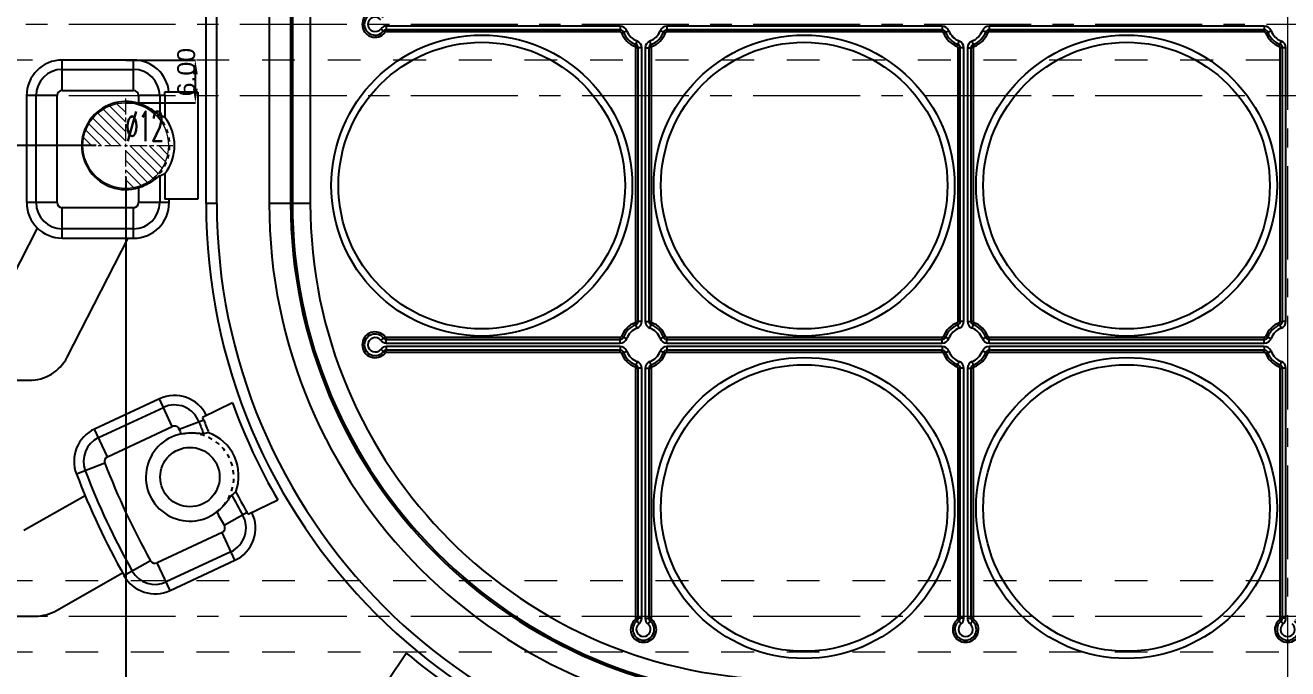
# Model space of a CAD drawing. Header units: millimetres. Extents: x 2704 to 3376, y 1494 to 1982.
# Drawn here: x 2796.6 to 2973.7, y 1663.3 to 1753.5 of the extents above; entities that cross this region are included whole.
import ezdxf
from ezdxf.enums import TextEntityAlignment as Align

# ---------------------------------------------------------------- set-up
doc = ezdxf.new("R2010")
doc.units = ezdxf.units.MM
doc.linetypes.add('CENTER', pattern=[0.6, 0.375, -0.075, 0.075, -0.075])
doc.linetypes.add('HIDDEN', pattern=[0.2, 0.1, -0.1])
for name, color, linetype, lineweight in [('center', 1, 'CENTER', 9), ('cool', 153, 'HIDDEN', 9), ('dim', 82, 'Continuous', 9), ('epin', 13, 'Continuous', 9)]:
    doc.layers.add(name, color=color, linetype=linetype, lineweight=lineweight)
doc.layers.add('DEFAULT_2', color=8, linetype='HIDDEN')
doc.styles.get("Standard").update_dxf_attribs({"font": 'arial.ttf'})
doc.styles.add('TXT05', font='txt.shx', dxfattribs={"width": 0.5, "bigfont": 'gbcbig.shx'})
doc.dimstyles.new('mold', dxfattribs={"dimtxt": 10, "dimasz": 5, "dimexe": 0, "dimexo": 0, "dimgap": 0, "dimtad": 1, "dimzin": 1, "dimdsep": 46, "dimtxsty": 'Standard', "dimcen": 0, "dimclrd": 4, "dimclre": 4, "dimclrt": 6, "dimazin": 0, "dimtfac": 1, "dimtofl": 0, "dimtmove": 0, "dimatfit": 3, "dimfxl": 0, "dimarcsym": 0})

# ---------------------------------------------------------------- blocks, each defined once
blk = doc.blocks.new('7')
at = {"layer": 'cool', "ltscale": 46}
for p, q in [((-1665.25, -2312.72), (-1303.91, -2312.72)), ((-1665.25, -2322.72), (-1303.91, -2322.72))]:
    blk.add_line(p, q, dxfattribs=at)
at = {"layer": 'cool', "color": 1, "linetype": 'CENTER', "ltscale": 40}
blk.add_line((-1679.58, -2317.72), (-1289.58, -2317.72), dxfattribs=at)
blk = doc.blocks.new('*D106')
at = {"color": 4, "lineweight": -2, "transparency": 16777216}
for p, q in [((2838.19, 1913.63), (2728.03, 1913.63)), ((2728.03, 1908.63), (2728.03, 1578.63)), ((2838.19, 1573.63), (2728.03, 1573.63))]:
    blk.add_line(p, q, dxfattribs=at)
at = {"color": 4, "transparency": 16777216}
for points in [[(2727.19, 1908.63), (2728.86, 1908.63), (2728.03, 1913.63)], [(2727.19, 1578.63), (2728.86, 1578.63), (2728.03, 1573.63)]]:
    blk.add_solid(points, dxfattribs=at)
at = {"layer": 'Defpoints', "color": 0, "transparency": 16777216}
for p in [(2838.19, 1913.63), (2728.03, 1573.63), (2838.19, 1573.63)]:
    blk.add_point(p, dxfattribs=at)
at = {"color": 6, "transparency": 16777216, "insert": (2722.92, 1780.02), "char_height": 10, "attachment_point": 5, "rotation": 90}
blk.add_mtext('340.00', dxfattribs=at)
blk = doc.blocks.new('*D70')
at = {"layer": 'Defpoints', "color": 0, "transparency": 16777216}
for p in [(2973.67, 1743.63), (3163.38, 1743.63), (3176.12, 1743.63)]:
    blk.add_point(p, dxfattribs=at)
at = {"layer": 'dim', "color": 4, "lineweight": -2, "transparency": 16777216}
blk.add_line((3163.38, 1743.63), (3191.68, 1743.63), dxfattribs=at)
at = {"layer": 'dim', "color": 6, "transparency": 16777216, "insert": (3183.9, 1746.7), "char_height": 6, "attachment_point": 5}
blk.add_mtext('0.00', dxfattribs=at)
blk = doc.blocks.new('*D108')
at = {"layer": 'Defpoints', "color": 0, "transparency": 16777216}
for p in [(2973.67, 1743.63), (3140.84, 1736.63), (3176.12, 1736.63)]:
    blk.add_point(p, dxfattribs=at)
at = {"layer": 'dim', "color": 4, "lineweight": -2, "transparency": 16777216}
blk.add_line((3140.84, 1736.63), (3191.63, 1736.63), dxfattribs=at)
at = {"layer": 'dim', "color": 6, "transparency": 16777216, "insert": (3183.88, 1739.7), "char_height": 6, "attachment_point": 5}
blk.add_mtext('7.00', dxfattribs=at)
blk = doc.blocks.new('*D113')
at = {"layer": 'Defpoints', "color": 0, "transparency": 16777216}
for p in [(2973.67, 1743.63), (3122.02, 1618.63), (3176.12, 1618.63)]:
    blk.add_point(p, dxfattribs=at)
at = {"layer": 'dim', "color": 4, "lineweight": -2, "transparency": 16777216}
blk.add_line((3122.02, 1618.63), (3200.44, 1618.63), dxfattribs=at)
at = {"layer": 'dim', "color": 6, "transparency": 16777216, "insert": (3188.28, 1621.7), "char_height": 6, "attachment_point": 5}
blk.add_mtext('125.00', dxfattribs=at)
blk = doc.blocks.new('*D115')
at = {"layer": 'Defpoints', "color": 0, "transparency": 16777216}
for p in [(3141.07, 1770.63), (3176.12, 1770.63), (2973.67, 1743.63)]:
    blk.add_point(p, dxfattribs=at)
at = {"layer": 'dim', "color": 4, "lineweight": -2, "transparency": 16777216}
blk.add_line((3141.07, 1770.63), (3196.45, 1770.63), dxfattribs=at)
at = {"layer": 'dim', "color": 6, "transparency": 16777216, "insert": (3186.28, 1773.7), "char_height": 6, "attachment_point": 5}
blk.add_mtext('27.00', dxfattribs=at)
blk = doc.blocks.new('*D117')
at = {"layer": 'Defpoints', "color": 0, "transparency": 16777216}
for p in [(3129.07, 1825.13), (3176.12, 1825.13), (2973.67, 1743.63)]:
    blk.add_point(p, dxfattribs=at)
at = {"layer": 'dim', "color": 4, "lineweight": -2, "transparency": 16777216}
blk.add_line((3129.07, 1825.13), (3196.35, 1825.13), dxfattribs=at)
at = {"layer": 'dim', "color": 6, "transparency": 16777216, "insert": (3186.24, 1828.2), "char_height": 6, "attachment_point": 5}
blk.add_mtext('81.50', dxfattribs=at)
blk = doc.blocks.new('*D118')
at = {"layer": 'Defpoints', "color": 0, "transparency": 16777216}
for p in [(3094.07, 1859.13), (3176.12, 1859.13), (2973.67, 1743.63)]:
    blk.add_point(p, dxfattribs=at)
at = {"layer": 'dim', "color": 4, "lineweight": -2, "transparency": 16777216}
blk.add_line((3094.07, 1859.13), (3200.44, 1859.13), dxfattribs=at)
at = {"layer": 'dim', "color": 6, "transparency": 16777216, "insert": (3188.28, 1862.2), "char_height": 6, "attachment_point": 5}
blk.add_mtext('115.50', dxfattribs=at)
blk = doc.blocks.new('*D119')
at = {"layer": 'Defpoints', "color": 0, "transparency": 16777216}
for p in [(2998.07, 1871.13), (3176.12, 1871.13), (2973.67, 1743.63)]:
    blk.add_point(p, dxfattribs=at)
at = {"layer": 'dim', "color": 4, "lineweight": -2, "transparency": 16777216}
blk.add_line((2998.07, 1871.13), (3200.44, 1871.13), dxfattribs=at)
at = {"layer": 'dim', "color": 6, "transparency": 16777216, "insert": (3188.28, 1874.2), "char_height": 6, "attachment_point": 5}
blk.add_mtext('127.50', dxfattribs=at)
blk = doc.blocks.new('*D71')
at = {"layer": 'Defpoints', "color": 0, "transparency": 16777216}
for p in [(2973.67, 1918.36), (2973.67, 1901.18), (2973.67, 1743.63)]:
    blk.add_point(p, dxfattribs=at)
at = {"layer": 'dim', "color": 4, "lineweight": -2, "transparency": 16777216}
blk.add_line((2973.67, 1901.18), (2973.67, 1933.92), dxfattribs=at)
at = {"layer": 'dim', "color": 6, "transparency": 16777216, "insert": (2970.61, 1926.14), "char_height": 6, "attachment_point": 5, "rotation": 90}
blk.add_mtext('0.00', dxfattribs=at)
blk = doc.blocks.new('*D72')
at = {"layer": 'Defpoints', "color": 0, "transparency": 16777216}
for p in [(2973.67, 1743.63), (2973.67, 1580.76), (2973.67, 1566.76)]:
    blk.add_point(p, dxfattribs=at)
at = {"layer": 'dim', "color": 4, "lineweight": -2, "transparency": 16777216}
blk.add_line((2973.67, 1580.76), (2973.67, 1551.19), dxfattribs=at)
at = {"layer": 'dim', "color": 6, "transparency": 16777216, "insert": (2970.61, 1558.98), "char_height": 6, "attachment_point": 5, "rotation": 90}
blk.add_mtext('0.00', dxfattribs=at)
blk = doc.blocks.new('*D73')
at = {"layer": 'Defpoints', "color": 0, "transparency": 16777216}
for p in [(2771.22, 1743.63), (2783.96, 1743.63), (2973.67, 1743.63)]:
    blk.add_point(p, dxfattribs=at)
at = {"layer": 'dim', "color": 4, "lineweight": -2, "transparency": 16777216}
blk.add_line((2783.96, 1743.63), (2755.66, 1743.63), dxfattribs=at)
at = {"layer": 'dim', "color": 6, "transparency": 16777216, "insert": (2763.44, 1746.7), "char_height": 6, "attachment_point": 5}
blk.add_mtext('0.00', dxfattribs=at)
blk = doc.blocks.new('*D74')
at = {"layer": 'Defpoints', "color": 0, "transparency": 16777216}
for p in [(2771.22, 1753.63), (2783.96, 1753.63), (2973.67, 1743.63)]:
    blk.add_point(p, dxfattribs=at)
at = {"layer": 'dim', "color": 4, "lineweight": -2, "transparency": 16777216}
blk.add_line((2783.96, 1753.63), (2751.56, 1753.63), dxfattribs=at)
at = {"layer": 'dim', "color": 6, "transparency": 16777216, "insert": (2761.39, 1756.7), "char_height": 6, "attachment_point": 5}
blk.add_mtext('10.00', dxfattribs=at)
blk = doc.blocks.new('*D75')
at = {"layer": 'Defpoints', "color": 0, "transparency": 16777216}
for p in [(2973.67, 1743.63), (2771.22, 1736.63), (2806.5, 1736.63)]:
    blk.add_point(p, dxfattribs=at)
at = {"layer": 'dim', "color": 4, "lineweight": -2, "transparency": 16777216}
blk.add_line((2806.5, 1736.63), (2755.71, 1736.63), dxfattribs=at)
at = {"layer": 'dim', "color": 6, "transparency": 16777216, "insert": (2763.46, 1739.7), "char_height": 6, "attachment_point": 5}
blk.add_mtext('7.00', dxfattribs=at)
blk = doc.blocks.new('*D82')
at = {"layer": 'Defpoints', "color": 0, "transparency": 16777216}
for p in [(2771.22, 1770.63), (2806.27, 1770.63), (2973.67, 1743.63)]:
    blk.add_point(p, dxfattribs=at)
at = {"layer": 'dim', "color": 4, "lineweight": -2, "transparency": 16777216}
blk.add_line((2806.27, 1770.63), (2750.89, 1770.63), dxfattribs=at)
at = {"layer": 'dim', "color": 6, "transparency": 16777216, "insert": (2761.06, 1773.7), "char_height": 6, "attachment_point": 5}
blk.add_mtext('27.00', dxfattribs=at)
blk = doc.blocks.new('*D84')
at = {"layer": 'Defpoints', "color": 0, "transparency": 16777216}
for p in [(2771.22, 1825.13), (2818.27, 1825.13), (2973.67, 1743.63)]:
    blk.add_point(p, dxfattribs=at)
at = {"layer": 'dim', "color": 4, "lineweight": -2, "transparency": 16777216}
blk.add_line((2818.27, 1825.13), (2750.99, 1825.13), dxfattribs=at)
at = {"layer": 'dim', "color": 6, "transparency": 16777216, "insert": (2761.1, 1828.2), "char_height": 6, "attachment_point": 5}
blk.add_mtext('81.50', dxfattribs=at)
blk = doc.blocks.new('*D85')
at = {"layer": 'Defpoints', "color": 0, "transparency": 16777216}
for p in [(2771.22, 1859.13), (2853.27, 1859.13), (2973.67, 1743.63)]:
    blk.add_point(p, dxfattribs=at)
at = {"layer": 'dim', "color": 4, "lineweight": -2, "transparency": 16777216}
blk.add_line((2853.27, 1859.13), (2746.9, 1859.13), dxfattribs=at)
at = {"layer": 'dim', "color": 6, "transparency": 16777216, "insert": (2759.06, 1862.2), "char_height": 6, "attachment_point": 5}
blk.add_mtext('115.50', dxfattribs=at)
blk = doc.blocks.new('*D86')
at = {"layer": 'Defpoints', "color": 0, "transparency": 16777216}
for p in [(2771.22, 1871.13), (2949.27, 1871.13), (2973.67, 1743.63)]:
    blk.add_point(p, dxfattribs=at)
at = {"layer": 'dim', "color": 4, "lineweight": -2, "transparency": 16777216}
blk.add_line((2949.27, 1871.13), (2746.9, 1871.13), dxfattribs=at)
at = {"layer": 'dim', "color": 6, "transparency": 16777216, "insert": (2759.06, 1874.2), "char_height": 6, "attachment_point": 5}
blk.add_mtext('127.50', dxfattribs=at)
blk = doc.blocks.new('*D88')
at = {"layer": 'Defpoints', "color": 0, "transparency": 16777216}
for p in [(2953.67, 1918.36), (2953.67, 1875.53), (2973.67, 1743.63)]:
    blk.add_point(p, dxfattribs=at)
at = {"layer": 'dim', "color": 4, "lineweight": -2, "transparency": 16777216}
blk.add_line((2953.67, 1875.53), (2953.67, 1938.68), dxfattribs=at)
at = {"layer": 'dim', "color": 6, "transparency": 16777216, "insert": (2950.61, 1928.52), "char_height": 6, "attachment_point": 5, "rotation": 90}
blk.add_mtext('20.00', dxfattribs=at)
blk = doc.blocks.new('*D89')
at = {"layer": 'Defpoints', "color": 0, "transparency": 16777216}
for p in [(2913.67, 1918.36), (2913.67, 1875.3), (2973.67, 1743.63)]:
    blk.add_point(p, dxfattribs=at)
at = {"layer": 'dim', "color": 4, "lineweight": -2, "transparency": 16777216}
blk.add_line((2913.67, 1875.3), (2913.67, 1938.61), dxfattribs=at)
at = {"layer": 'dim', "color": 6, "transparency": 16777216, "insert": (2910.61, 1928.49), "char_height": 6, "attachment_point": 5, "rotation": 90}
blk.add_mtext('60.00', dxfattribs=at)
blk = doc.blocks.new('*D90')
at = {"layer": 'Defpoints', "color": 0, "transparency": 16777216}
for p in [(2857.67, 1918.36), (2857.67, 1863.53), (2973.67, 1743.63)]:
    blk.add_point(p, dxfattribs=at)
at = {"layer": 'dim', "color": 4, "lineweight": -2, "transparency": 16777216}
blk.add_line((2857.67, 1863.53), (2857.67, 1942.68), dxfattribs=at)
at = {"layer": 'dim', "color": 6, "transparency": 16777216, "insert": (2854.61, 1930.52), "char_height": 6, "attachment_point": 5, "rotation": 90}
blk.add_mtext('116.00', dxfattribs=at)
blk = doc.blocks.new('*D91')
at = {"layer": 'Defpoints', "color": 0, "transparency": 16777216}
for p in [(2822.67, 1918.36), (2822.67, 1829.53), (2973.67, 1743.63)]:
    blk.add_point(p, dxfattribs=at)
at = {"layer": 'dim', "color": 4, "lineweight": -2, "transparency": 16777216}
blk.add_line((2822.67, 1829.53), (2822.67, 1942.68), dxfattribs=at)
at = {"layer": 'dim', "color": 6, "transparency": 16777216, "insert": (2819.61, 1930.52), "char_height": 6, "attachment_point": 5, "rotation": 90}
blk.add_mtext('151.00', dxfattribs=at)
blk = doc.blocks.new('*D93')
at = {"layer": 'Defpoints', "color": 0, "transparency": 16777216}
for p in [(2810.67, 1918.36), (2810.67, 1775.03), (2973.67, 1743.63)]:
    blk.add_point(p, dxfattribs=at)
at = {"layer": 'dim', "color": 4, "lineweight": -2, "transparency": 16777216}
blk.add_line((2810.67, 1775.03), (2810.67, 1942.68), dxfattribs=at)
at = {"layer": 'dim', "color": 6, "transparency": 16777216, "insert": (2807.6, 1930.52), "char_height": 6, "attachment_point": 5, "rotation": 90}
blk.add_mtext('163.00', dxfattribs=at)
blk = doc.blocks.new('*D99')
at = {"layer": 'Defpoints', "color": 0, "transparency": 16777216}
for p in [(2973.67, 1743.63), (2810.67, 1732.23), (2810.67, 1566.76)]:
    blk.add_point(p, dxfattribs=at)
at = {"layer": 'dim', "color": 4, "lineweight": -2, "transparency": 16777216}
blk.add_line((2810.67, 1732.23), (2810.67, 1542.44), dxfattribs=at)
at = {"layer": 'dim', "color": 6, "transparency": 16777216, "insert": (2807.6, 1554.6), "char_height": 6, "attachment_point": 5, "rotation": 90}
blk.add_mtext('163.00', dxfattribs=at)
blk = doc.blocks.new('*D100')
at = {"layer": 'Defpoints', "color": 0, "transparency": 16777216}
for p in [(2810.67, 1748.63), (2820.43, 1748.63), (2810.67, 1742.63)]:
    blk.add_point(p, dxfattribs=at)
at = {"layer": 'dim', "color": 4, "linetype": 'Continuous', "lineweight": -2, "transparency": 16777216}
for p, q in [((2810.67, 1748.63), (2820.43, 1748.63)), ((2820.43, 1744.63), (2820.43, 1746.63)), ((2810.67, 1742.63), (2820.43, 1742.63))]:
    blk.add_line(p, q, dxfattribs=at)
at = {"layer": 'dim', "color": 4, "transparency": 16777216}
for points in [[(2820.1, 1746.63), (2820.77, 1746.63), (2820.43, 1748.63)], [(2820.1, 1744.63), (2820.77, 1744.63), (2820.43, 1742.63)]]:
    blk.add_solid(points, dxfattribs=at)
at = {"layer": 'dim', "color": 6, "transparency": 16777216, "insert": (2819.16, 1746.93), "char_height": 2.5, "attachment_point": 5, "rotation": 90}
blk.add_mtext('6.00', dxfattribs=at)
blk = doc.blocks.new('epin_ejp_12')
at = {"layer": 'epin'}
h = blk.add_hatch(dxfattribs=at)
h.set_pattern_fill('_ANSI31', color=123, scale=0.3, angle=90)
h.set_pattern_definition([(135, (-2810.66975, -1736.6349), (-0.6735192, -0.6735192), [])])
h.paths.add_polyline_path([(0, 6, 0.414214), (-6, 0), (0, 0)])
h.paths.add_polyline_path([(6, 0), (0, 0), (0, -6, 0.414214)])
at = {"layer": 'epin', "color": 1, "linetype": 'CENTER', "ltscale": 6.096}
for p, q in [((0, -6.6), (0, 6.6)), ((-6.6, 0), (6.6, 0))]:
    blk.add_line(p, q, dxfattribs=at)
at = {"layer": 'epin'}
blk.add_circle((0, 0), 6, dxfattribs=at)
at = {"layer": 'epin', "color": 6, "style": 'TXT05', "width": 0.5}
blk.add_text('%%c12', height=4.2, dxfattribs=at).set_placement((2.69, 2.7), align=Align.MIDDLE)

msp = doc.modelspace()

# ---------------------------------------------------------------- linework, layer by layer
at = {"color": 7, "linetype": 'Continuous'}
for p, q in [((2821.927, 1728.51), (2821.927, 1778.76)), ((2823.434, 1728.51), (2823.434, 1778.76)), ((2830.788, 1778.76), (2830.788, 1728.51)), ((2833.799, 1778.76), (2833.799, 1728.51)), ((2834.051, 1778.76), (2834.051, 1728.51)), ((2836.56, 1778.76), (2836.56, 1728.51)), ((2847.213, 1753.384), (2847.213, 1752.881)), ((2880.011, 1753.384), (2847.213, 1753.384)), ((2880.011, 1753.384), (2880.011, 1752.881)), ((2886.582, 1753.384), (2886.582, 1752.881)), ((2925.198, 1753.384), (2886.582, 1753.384)), ((2925.198, 1753.384), (2925.198, 1752.881)), ((2931.769, 1753.384), (2931.769, 1752.881)), ((2970.384, 1753.384), (2931.769, 1753.384)), ((2970.384, 1753.384), (2970.384, 1752.881)), ((2847.056, 1752.504), (2846.429, 1753.007)), ((2880.011, 1752.881), (2847.213, 1752.881)), ((2847.213, 1752.58), (2847.213, 1752.841)), ((2880.011, 1752.58), (2847.213, 1752.58)), ((2880.011, 1752.58), (2880.011, 1752.841)), ((2880.199, 1752.45), (2880.95, 1752.738)), ((2886.394, 1752.45), (2885.643, 1752.738)), ((2925.198, 1752.881), (2886.582, 1752.881)), ((2886.582, 1752.58), (2886.582, 1752.841)), ((2925.198, 1752.58), (2886.582, 1752.58)), ((2925.198, 1752.58), (2925.198, 1752.841)), ((2925.385, 1752.45), (2926.136, 1752.738)), ((2931.581, 1752.45), (2930.83, 1752.738)), ((2970.384, 1752.881), (2931.769, 1752.881)), ((2931.769, 1752.58), (2931.769, 1752.841)), ((2970.384, 1752.58), (2931.769, 1752.58)), ((2970.384, 1752.58), (2970.384, 1752.841)), ((2970.572, 1752.45), (2971.323, 1752.738)), ((2882.112, 1750.537), (2882.399, 1751.288)), ((2882.241, 1711.974), (2882.241, 1750.349)), ((2882.241, 1750.349), (2882.502, 1750.349)), ((2882.543, 1711.974), (2882.543, 1750.349)), ((2883.045, 1750.349), (2882.543, 1750.349)), ((2883.045, 1711.974), (2883.045, 1750.349)), ((2883.548, 1750.349), (2883.548, 1711.974)), ((2883.548, 1750.349), (2884.05, 1750.349)), ((2884.05, 1750.349), (2884.05, 1711.974)), ((2884.352, 1750.349), (2884.09, 1750.349)), ((2884.481, 1750.537), (2884.194, 1751.288)), ((2884.352, 1750.349), (2884.352, 1711.974)), ((2927.299, 1750.537), (2927.586, 1751.288)), ((2927.428, 1711.974), (2927.428, 1750.349)), ((2927.428, 1750.349), (2927.689, 1750.349)), ((2927.729, 1711.974), (2927.729, 1750.349)), ((2928.232, 1750.349), (2927.729, 1750.349)), ((2928.232, 1711.974), (2928.232, 1750.349)), ((2928.734, 1750.349), (2928.734, 1711.974)), ((2928.734, 1750.349), (2929.237, 1750.349)), ((2929.237, 1750.349), (2929.237, 1711.974)), ((2929.538, 1750.349), (2929.277, 1750.349)), ((2929.668, 1750.537), (2929.38, 1751.288)), ((2929.538, 1750.349), (2929.538, 1711.974)), ((2972.485, 1750.537), (2972.772, 1751.288)), ((2972.614, 1711.974), (2972.614, 1750.349)), ((2972.614, 1750.349), (2972.876, 1750.349)), ((2972.916, 1711.974), (2972.916, 1750.349)), ((2973.418, 1750.349), (2972.916, 1750.349)), ((2973.418, 1711.974), (2973.418, 1750.349)), ((2801.758, 1744.354), (2801.758, 1748.635)), ((2811.758, 1748.635), (2801.758, 1748.635)), ((2811.758, 1744.354), (2811.758, 1748.635)), ((2801.758, 1747.309), (2811.758, 1747.309)), ((2796.758, 1743.635), (2796.758, 1728.635)), ((2801.039, 1743.635), (2796.758, 1743.635)), ((2798.084, 1728.635), (2798.084, 1743.635)), ((2801.039, 1728.635), (2801.039, 1743.635)), ((2801.758, 1744.354), (2811.758, 1744.354)), ((2812.478, 1743.635), (2812.478, 1742.539)), ((2816.149, 1743.635), (2812.478, 1743.635)), ((2815.432, 1743.635), (2815.432, 1740.898)), ((2820.758, 1744.135), (2816.116, 1744.135)), ((2816.149, 1743.635), (2816.149, 1740.573)), ((2820.758, 1744.135), (2820.758, 1729.135)), ((2815.432, 1732.371), (2815.432, 1728.635)), ((2816.149, 1732.697), (2816.149, 1729.135)), ((2812.478, 1730.731), (2812.478, 1728.635)), ((2801.039, 1728.635), (2796.758, 1728.635)), ((2816.758, 1728.635), (2812.478, 1728.635)), ((2820.758, 1729.135), (2816.149, 1729.135)), ((2816.758, 1728.635), (2816.758, 1729.135)), ((2823.434, 1728.51), (2821.927, 1728.51)), ((2836.56, 1728.51), (2830.788, 1728.51)), ((2801.758, 1723.653), (2801.758, 1727.915)), ((2811.758, 1727.915), (2801.758, 1727.915)), ((2811.758, 1723.635), (2811.758, 1727.915)), ((2798.26, 1725.063), (2793.45, 1715.712)), ((2811.758, 1724.961), (2801.758, 1724.961)), ((2801.758, 1723.653), (2811.758, 1723.635)), ((2802.446, 1706.967), (2811.02, 1723.635)), ((2882.399, 1711.035), (2882.112, 1711.786)), ((2882.241, 1711.974), (2882.502, 1711.974)), ((2883.045, 1711.974), (2882.543, 1711.974)), ((2883.548, 1711.974), (2884.05, 1711.974)), ((2884.352, 1711.974), (2884.09, 1711.974)), ((2884.194, 1711.035), (2884.481, 1711.786)), ((2927.586, 1711.035), (2927.299, 1711.786)), ((2927.428, 1711.974), (2927.689, 1711.974)), ((2928.232, 1711.974), (2927.729, 1711.974)), ((2928.734, 1711.974), (2929.237, 1711.974)), ((2929.538, 1711.974), (2929.277, 1711.974)), ((2929.38, 1711.035), (2929.668, 1711.786)), ((2972.772, 1711.035), (2972.485, 1711.786)), ((2972.614, 1711.974), (2972.876, 1711.974)), ((2973.418, 1711.974), (2972.916, 1711.974)), ((2846.429, 1709.316), (2847.056, 1709.819)), ((2847.213, 1709.743), (2847.213, 1709.482)), ((2847.213, 1709.743), (2880.011, 1709.743)), ((2847.213, 1708.939), (2847.213, 1709.442)), ((2847.213, 1709.442), (2880.011, 1709.442)), ((2880.011, 1709.743), (2880.011, 1709.482)), ((2880.011, 1708.939), (2880.011, 1709.442)), ((2880.199, 1709.872), (2880.95, 1709.585)), ((2885.643, 1709.585), (2886.394, 1709.872)), ((2886.582, 1709.743), (2886.582, 1709.482)), ((2886.582, 1709.743), (2925.198, 1709.743)), ((2886.582, 1708.939), (2886.582, 1709.442)), ((2886.582, 1709.442), (2925.198, 1709.442)), ((2925.198, 1709.743), (2925.198, 1709.482)), ((2925.198, 1708.939), (2925.198, 1709.442)), ((2925.385, 1709.872), (2926.136, 1709.585)), ((2930.83, 1709.585), (2931.581, 1709.872)), ((2931.769, 1709.743), (2931.769, 1709.482)), ((2931.769, 1709.743), (2970.384, 1709.743)), ((2931.769, 1708.939), (2931.769, 1709.442)), ((2931.769, 1709.442), (2970.384, 1709.442)), ((2970.384, 1709.743), (2970.384, 1709.482)), ((2970.384, 1708.939), (2970.384, 1709.442)), ((2970.572, 1709.872), (2971.323, 1709.585)), ((2847.056, 1707.557), (2846.429, 1708.06)), ((2847.213, 1708.939), (2880.011, 1708.939)), ((2847.213, 1708.437), (2847.213, 1707.934)), ((2880.011, 1708.437), (2847.213, 1708.437)), ((2880.011, 1707.934), (2847.213, 1707.934)), ((2847.213, 1707.633), (2847.213, 1707.894)), ((2880.011, 1707.633), (2847.213, 1707.633)), ((2880.011, 1708.437), (2880.011, 1707.934)), ((2880.011, 1707.633), (2880.011, 1707.894)), ((2880.199, 1707.504), (2880.95, 1707.791)), ((2886.394, 1707.504), (2885.643, 1707.791)), ((2886.582, 1708.939), (2925.198, 1708.939)), ((2886.582, 1708.437), (2886.582, 1707.934)), ((2925.198, 1708.437), (2886.582, 1708.437)), ((2925.198, 1707.934), (2886.582, 1707.934)), ((2886.582, 1707.633), (2886.582, 1707.894)), ((2925.198, 1707.633), (2886.582, 1707.633)), ((2925.198, 1708.437), (2925.198, 1707.934)), ((2925.198, 1707.633), (2925.198, 1707.894)), ((2925.385, 1707.504), (2926.136, 1707.791)), ((2931.581, 1707.504), (2930.83, 1707.791)), ((2931.769, 1708.939), (2970.384, 1708.939)), ((2931.769, 1708.437), (2931.769, 1707.934)), ((2970.384, 1708.437), (2931.769, 1708.437)), ((2970.384, 1707.934), (2931.769, 1707.934)), ((2931.769, 1707.633), (2931.769, 1707.894)), ((2970.384, 1707.633), (2931.769, 1707.633)), ((2970.384, 1708.437), (2970.384, 1707.934)), ((2970.384, 1707.633), (2970.384, 1707.894)), ((2970.572, 1707.504), (2971.323, 1707.791)), ((2882.399, 1706.341), (2882.112, 1705.59)), ((2884.481, 1705.59), (2884.194, 1706.341)), ((2927.299, 1705.59), (2927.586, 1706.341)), ((2929.668, 1705.59), (2929.38, 1706.341)), ((2972.772, 1706.341), (2972.485, 1705.59)), ((2778.67, 1703.712), (2797.111, 1703.712)), ((2882.241, 1670.338), (2882.241, 1705.403)), ((2882.241, 1705.403), (2882.502, 1705.403)), ((2882.543, 1670.338), (2882.543, 1705.403)), ((2883.045, 1705.403), (2882.543, 1705.403)), ((2883.045, 1670.338), (2883.045, 1705.403)), ((2883.548, 1705.403), (2883.548, 1670.338)), ((2883.548, 1705.403), (2884.05, 1705.403)), ((2884.05, 1705.403), (2884.05, 1670.338)), ((2884.352, 1705.403), (2884.09, 1705.403)), ((2884.352, 1705.403), (2884.352, 1670.338)), ((2927.428, 1670.338), (2927.428, 1705.403)), ((2927.428, 1705.403), (2927.689, 1705.403)), ((2927.729, 1670.338), (2927.729, 1705.403)), ((2928.232, 1705.403), (2927.729, 1705.403)), ((2928.232, 1670.338), (2928.232, 1705.403)), ((2928.734, 1705.403), (2928.734, 1670.338)), ((2928.734, 1705.403), (2929.237, 1705.403)), ((2929.237, 1705.403), (2929.237, 1670.338)), ((2929.538, 1705.403), (2929.277, 1705.403)), ((2929.538, 1705.403), (2929.538, 1670.338)), ((2972.614, 1670.338), (2972.614, 1705.403)), ((2972.614, 1705.403), (2972.876, 1705.403)), ((2972.916, 1670.338), (2972.916, 1705.403)), ((2973.418, 1705.403), (2972.916, 1705.403)), ((2973.418, 1670.338), (2973.418, 1705.403)), ((2815.392, 1701.113), (2806.303, 1696.874)), ((2817.201, 1697.233), (2815.392, 1701.113)), ((2825.635, 1700.555), (2821.452, 1698.497)), ((2806.863, 1695.672), (2815.953, 1699.911)), ((2808.112, 1692.995), (2806.303, 1696.874)), ((2808.112, 1692.995), (2817.201, 1697.233)), ((2821.62, 1698.112), (2818.18, 1696.832)), ((2807.744, 1692.086), (2803.744, 1690.562)), ((2804.954, 1687.527), (2796.384, 1682.635)), ((2827.82, 1684.912), (2831.994, 1686.928)), ((2827.68, 1685.181), (2824.494, 1683.356)), ((2824.174, 1682.346), (2815.082, 1678.107)), ((2825.983, 1678.467), (2824.174, 1682.346)), ((2825.423, 1679.669), (2816.331, 1675.429)), ((2814.151, 1678.406), (2810.419, 1676.309)), ((2816.891, 1674.227), (2815.082, 1678.107)), ((2816.891, 1674.227), (2825.983, 1678.467)), ((2800.95, 1671.424), (2810.199, 1676.703)), ((2778.67, 1670.635), (2797.976, 1670.635)), ((2882.668, 1669.553), (2882.166, 1670.181)), ((2882.241, 1670.338), (2882.502, 1670.338)), ((2883.045, 1670.338), (2882.543, 1670.338)), ((2883.548, 1670.338), (2884.05, 1670.338)), ((2883.924, 1669.553), (2884.427, 1670.181)), ((2884.352, 1670.338), (2884.09, 1670.338)), ((2927.855, 1669.553), (2927.352, 1670.181)), ((2927.428, 1670.338), (2927.689, 1670.338)), ((2928.232, 1670.338), (2927.729, 1670.338)), ((2928.734, 1670.338), (2929.237, 1670.338)), ((2929.111, 1669.553), (2929.614, 1670.181)), ((2929.538, 1670.338), (2929.277, 1670.338)), ((2972.539, 1670.181), (2973.042, 1669.553)), ((2972.614, 1670.338), (2972.876, 1670.338)), ((2973.418, 1670.338), (2972.916, 1670.338)), ((2847.427, 1661.584), (2850.02, 1665.458))]:
    msp.add_line(p, q, dxfattribs=at)
for centre, radius in [((2860.607, 1731.022), 21.105), ((2905.832, 1731.022), 21.105), ((2951.057, 1731.022), 21.105), ((2860.607, 1731.022), 20.1), ((2905.832, 1731.022), 20.1), ((2951.057, 1731.022), 20.1), ((2905.832, 1685.797), 21.105), ((2905.832, 1685.797), 20.1), ((2951.057, 1685.797), 21.105), ((2951.057, 1685.797), 20.1), ((2819.67, 1690.135), 4.167)]:
    msp.add_circle(centre, radius, dxfattribs=at)
for centre, radius, start, end in [((2845.644, 1753.635), 1.809, 38.68219, 321.31781), ((2845.644, 1753.635), 1.508, 38.68219, 321.31781), ((2845.644, 1753.635), 1.005, 38.68219, 321.31781), ((2847.213, 1752.379), 1.005, 90, 141.31781), ((2880.011, 1752.379), 1.005, 20.92483, 90), ((2886.582, 1752.379), 1.005, 90, 159.07517), ((2925.198, 1752.379), 1.005, 20.92483, 90), ((2931.769, 1752.379), 1.005, 90, 159.07517), ((2970.384, 1752.379), 1.005, 20.92483, 90), ((2847.213, 1752.379), 0.502, 90, 141.31781), ((2847.213, 1752.379), 0.201, 90, 141.31781), ((2880.011, 1752.379), 0.502, 20.92483, 90), ((2880.011, 1752.379), 0.201, 20.92483, 90), ((2883.296, 1753.635), 3.317, 200.92483, 249.07517), ((2883.296, 1753.635), 3.015, 200.92483, 249.07517), ((2883.296, 1753.635), 2.513, 200.92483, 249.07517), ((2883.296, 1753.635), 2.513, 290.92483, 339.07517), ((2883.296, 1753.635), 3.015, 290.92483, 339.07517), ((2883.296, 1753.635), 3.317, 290.92483, 339.07517), ((2886.582, 1752.379), 0.502, 90, 159.07517), ((2886.582, 1752.379), 0.201, 90, 159.07517), ((2925.198, 1752.379), 0.502, 20.92483, 90), ((2925.198, 1752.379), 0.201, 20.92483, 90), ((2928.483, 1753.635), 3.317, 200.92483, 249.07517), ((2928.483, 1753.635), 3.015, 200.92483, 249.07517), ((2928.483, 1753.635), 2.513, 200.92483, 249.07517), ((2928.483, 1753.635), 2.513, 290.92483, 339.07517), ((2928.483, 1753.635), 3.015, 290.92483, 339.07517), ((2928.483, 1753.635), 3.317, 290.92483, 339.07517), ((2931.769, 1752.379), 0.502, 90, 159.07517), ((2931.769, 1752.379), 0.201, 90, 159.07517), ((2970.384, 1752.379), 0.502, 20.92483, 90), ((2970.384, 1752.379), 0.201, 20.92483, 90), ((2973.67, 1753.635), 3.317, 200.92483, 249.07517), ((2973.67, 1753.635), 3.015, 200.92483, 249.07517), ((2973.67, 1753.635), 2.513, 200.92483, 249.07517), ((2882.04, 1750.349), 0.201, 0, 69.07517), ((2882.04, 1750.349), 0.502, 0, 69.07517), ((2882.04, 1750.349), 1.005, 0, 69.07517), ((2884.553, 1750.349), 1.005, 110.92483, 180), ((2884.553, 1750.349), 0.502, 110.92483, 180), ((2884.553, 1750.349), 0.201, 110.92483, 180), ((2927.227, 1750.349), 0.201, 0, 69.07517), ((2927.227, 1750.349), 0.502, 0, 69.07517), ((2927.227, 1750.349), 1.005, 0, 69.07517), ((2929.739, 1750.349), 1.005, 110.92483, 180), ((2929.739, 1750.349), 0.502, 110.92483, 180), ((2929.739, 1750.349), 0.201, 110.92483, 180), ((2972.413, 1750.349), 0.201, 0, 69.07517), ((2972.413, 1750.349), 0.502, 0, 69.07517), ((2972.413, 1750.349), 1.005, 0, 69.07517), ((2801.758, 1743.635), 5, 90, 180), ((2811.758, 1743.635), 5, 5.73917, 90), ((2801.758, 1743.635), 3.674, 90, 180), ((2811.758, 1743.635), 3.674, 0, 90), ((2801.758, 1743.635), 0.719, 90, 180), ((2810.67, 1736.635), 6.175, 72.9766, 287.0234), ((2811.758, 1743.635), 0.719, 0, 90), ((2801.758, 1728.635), 4.982, 180, 270), ((2801.758, 1728.635), 3.674, 180, 270), ((2801.758, 1728.635), 0.719, 180, 270), ((2811.758, 1728.635), 5, 270, 0), ((2811.758, 1728.635), 3.674, 270, 0), ((2811.758, 1728.635), 0.719, 270, 0), ((2903.32, 1728.51), 81.393, 180, 270), ((2903.32, 1728.51), 79.886, 180, 270), ((2903.32, 1728.51), 72.532, 180, 270), ((2903.32, 1728.51), 69.521, 180, 270), ((2903.32, 1728.51), 69.269, 180, 270), ((2903.32, 1728.51), 66.76, 180, 270), ((2883.296, 1708.688), 3.317, 110.92483, 159.07517), ((2883.296, 1708.688), 3.015, 110.92483, 159.07517), ((2883.296, 1708.688), 2.513, 110.92483, 159.07517), ((2882.04, 1711.974), 0.201, 290.92483, 0), ((2882.04, 1711.974), 0.502, 290.92483, 0), ((2882.04, 1711.974), 1.005, 290.92483, 0), ((2884.553, 1711.974), 1.005, 180, 249.07517), ((2884.553, 1711.974), 0.502, 180, 249.07517), ((2883.296, 1708.688), 2.513, 20.92483, 69.07517), ((2884.553, 1711.974), 0.201, 180, 249.07517), ((2883.296, 1708.688), 3.015, 20.92483, 69.07517), ((2883.296, 1708.688), 3.317, 20.92483, 69.07517), ((2928.483, 1708.688), 3.317, 110.92483, 159.07517), ((2928.483, 1708.688), 3.015, 110.92483, 159.07517), ((2928.483, 1708.688), 2.513, 110.92483, 159.07517), ((2927.227, 1711.974), 0.201, 290.92483, 0), ((2927.227, 1711.974), 0.502, 290.92483, 0), ((2927.227, 1711.974), 1.005, 290.92483, 0), ((2929.739, 1711.974), 1.005, 180, 249.07517), ((2929.739, 1711.974), 0.502, 180, 249.07517), ((2928.483, 1708.688), 2.513, 20.92483, 69.07517), ((2929.739, 1711.974), 0.201, 180, 249.07517), ((2928.483, 1708.688), 3.015, 20.92483, 69.07517), ((2928.483, 1708.688), 3.317, 20.92483, 69.07517), ((2973.67, 1708.688), 3.317, 110.92483, 159.07517), ((2973.67, 1708.688), 3.015, 110.92483, 159.07517), ((2973.67, 1708.688), 2.513, 110.92483, 159.07517), ((2972.413, 1711.974), 0.201, 290.92483, 0), ((2972.413, 1711.974), 0.502, 290.92483, 0), ((2972.413, 1711.974), 1.005, 290.92483, 0), ((2845.644, 1708.688), 1.809, 38.68219, 321.31781), ((2845.644, 1708.688), 1.508, 38.68219, 321.31781), ((2845.644, 1708.688), 1.005, 38.68219, 321.31781), ((2847.213, 1709.944), 1.005, 218.68219, 270), ((2847.213, 1709.944), 0.502, 218.68219, 270), ((2847.213, 1709.944), 0.201, 218.68219, 270), ((2880.011, 1709.944), 0.201, 270, 339.07517), ((2880.011, 1709.944), 0.502, 270, 339.07517), ((2880.011, 1709.944), 1.005, 270, 339.07517), ((2886.582, 1709.944), 1.005, 200.92483, 270), ((2886.582, 1709.944), 0.502, 200.92483, 270), ((2886.582, 1709.944), 0.201, 200.92483, 270), ((2925.198, 1709.944), 0.201, 270, 339.07517), ((2925.198, 1709.944), 0.502, 270, 339.07517), ((2925.198, 1709.944), 1.005, 270, 339.07517), ((2931.769, 1709.944), 1.005, 200.92483, 270), ((2931.769, 1709.944), 0.502, 200.92483, 270), ((2931.769, 1709.944), 0.201, 200.92483, 270), ((2970.384, 1709.944), 0.201, 270, 339.07517), ((2970.384, 1709.944), 0.502, 270, 339.07517), ((2970.384, 1709.944), 1.005, 270, 339.07517), ((2847.213, 1707.432), 1.005, 90, 141.31781), ((2847.213, 1707.432), 0.502, 90, 141.31781), ((2847.213, 1707.432), 0.201, 90, 141.31781), ((2880.011, 1707.432), 1.005, 20.92483, 90), ((2880.011, 1707.432), 0.502, 20.92483, 90), ((2880.011, 1707.432), 0.201, 20.92483, 90), ((2883.296, 1708.688), 3.317, 200.92483, 249.07517), ((2883.296, 1708.688), 3.015, 200.92483, 249.07517), ((2883.296, 1708.688), 2.513, 200.92483, 249.07517), ((2883.296, 1708.688), 2.513, 290.92483, 339.07517), ((2883.296, 1708.688), 3.015, 290.92483, 339.07517), ((2883.296, 1708.688), 3.317, 290.92483, 339.07517), ((2886.582, 1707.432), 1.005, 90, 159.07517), ((2886.582, 1707.432), 0.502, 90, 159.07517), ((2886.582, 1707.432), 0.201, 90, 159.07517), ((2925.198, 1707.432), 1.005, 20.92483, 90), ((2925.198, 1707.432), 0.502, 20.92483, 90), ((2925.198, 1707.432), 0.201, 20.92483, 90), ((2928.483, 1708.688), 3.317, 200.92483, 249.07517), ((2928.483, 1708.688), 3.015, 200.92483, 249.07517), ((2928.483, 1708.688), 2.513, 200.92483, 249.07517), ((2928.483, 1708.688), 2.513, 290.92483, 339.07517), ((2928.483, 1708.688), 3.015, 290.92483, 339.07517), ((2928.483, 1708.688), 3.317, 290.92483, 339.07517), ((2931.769, 1707.432), 1.005, 90, 159.07517), ((2931.769, 1707.432), 0.502, 90, 159.07517), ((2931.769, 1707.432), 0.201, 90, 159.07517), ((2970.384, 1707.432), 1.005, 20.92483, 90), ((2970.384, 1707.432), 0.502, 20.92483, 90), ((2970.384, 1707.432), 0.201, 20.92483, 90), ((2973.67, 1708.688), 3.317, 200.92483, 249.07517), ((2973.67, 1708.688), 3.015, 200.92483, 249.07517), ((2973.67, 1708.688), 2.513, 200.92483, 249.07517), ((2797.111, 1709.712), 6, 270, 332.78047), ((2882.04, 1705.403), 0.201, 0, 69.07517), ((2882.04, 1705.403), 0.502, 0, 69.07517), ((2882.04, 1705.403), 1.005, 0, 69.07517), ((2884.553, 1705.403), 1.005, 110.92483, 180), ((2884.553, 1705.403), 0.502, 110.92483, 180), ((2884.553, 1705.403), 0.201, 110.92483, 180), ((2927.227, 1705.403), 0.201, 0, 69.07517), ((2927.227, 1705.403), 0.502, 0, 69.07517), ((2927.227, 1705.403), 1.005, 0, 69.07517), ((2929.739, 1705.403), 1.005, 110.92483, 180), ((2929.739, 1705.403), 0.502, 110.92483, 180), ((2929.739, 1705.403), 0.201, 110.92483, 180), ((2972.413, 1705.403), 0.201, 0, 69.07517), ((2972.413, 1705.403), 0.502, 0, 69.07517), ((2972.413, 1705.403), 1.005, 0, 69.07517), ((2817.506, 1696.581), 5, 25.93083, 115), ((2817.506, 1696.581), 3.674, 20.40867, 115), ((2903.32, 1728.51), 82.562, 199.79145, 210.24151), ((2818.073, 1696.792), 3.785, 20.40881, 26.76901), ((2808.416, 1692.343), 5, 115, 200.86157), ((2817.506, 1696.581), 0.719, 20.40867, 115), ((2903.32, 1728.51), 90.842, 200.40867, 200.84607), ((2903.32, 1728.51), 87.888, 200.40867, 201.54324), ((2903.32, 1728.51), 87.171, 200.40867, 201.64996), ((2808.416, 1692.343), 3.674, 115, 200.86157), ((2819.67, 1690.135), 6.175, 101.63793, 307.64929), ((2822.933, 1689.83), 6.55, 95.56272, 101.99396), ((2820.102, 1690.333), 6.404, 339.39924, 69.94401), ((2808.416, 1692.343), 0.719, 115, 200.86157), ((2903.32, 1728.51), 102.281, 200.86157, 209.33151), ((2903.32, 1728.51), 106.544, 200.86157, 209.33151), ((2903.32, 1728.51), 105.235, 200.86157, 209.33151), ((2821.567, 1692.807), 6.55, 307.29326, 313.72449), ((2903.32, 1728.51), 87.171, 207.63726, 209.80564), ((2903.32, 1728.51), 87.888, 207.74398, 209.80564), ((2903.32, 1728.51), 90.842, 208.44115, 209.80564), ((2823.87, 1682.998), 3.674, 295, 29.80564), ((2823.87, 1682.998), 5, 295, 25.84689), ((2824.394, 1683.299), 3.786, 25.22651, 29.80463), ((2823.87, 1682.998), 0.719, 295, 29.80564), ((2814.778, 1678.759), 0.719, 209.33151, 295), ((2814.778, 1678.759), 5, 209.33151, 295), ((2814.778, 1678.759), 3.674, 209.33151, 295), ((2797.976, 1676.635), 6, 270, 299.71609), ((2883.296, 1668.769), 1.809, 128.68219, 51.31781), ((2882.04, 1670.338), 0.201, 308.68219, 0), ((2882.04, 1670.338), 0.502, 308.68219, 0), ((2882.04, 1670.338), 1.005, 308.68219, 0), ((2884.553, 1670.338), 1.005, 180, 231.31781), ((2884.553, 1670.338), 0.502, 180, 231.31781), ((2884.553, 1670.338), 0.201, 180, 231.31781), ((2928.483, 1668.769), 1.809, 128.68219, 51.31781), ((2927.227, 1670.338), 0.201, 308.68219, 0), ((2927.227, 1670.338), 0.502, 308.68219, 0), ((2927.227, 1670.338), 1.005, 308.68219, 0), ((2929.739, 1670.338), 1.005, 180, 231.31781), ((2929.739, 1670.338), 0.502, 180, 231.31781), ((2929.739, 1670.338), 0.201, 180, 231.31781), ((2973.67, 1668.769), 1.809, 128.68219, 51.31781), ((2972.413, 1670.338), 0.201, 308.68219, 0), ((2972.413, 1670.338), 0.502, 308.68219, 0), ((2972.413, 1670.338), 1.005, 308.68219, 0), ((2883.296, 1668.769), 1.508, 128.68219, 51.31781), ((2883.296, 1668.769), 1.005, 128.68219, 51.31781), ((2928.483, 1668.769), 1.508, 128.68219, 51.31781), ((2928.483, 1668.769), 1.005, 128.68219, 51.31781), ((2973.67, 1668.769), 1.508, 128.68219, 51.31781), ((2973.67, 1668.769), 1.005, 128.68219, 51.31781), ((2903.32, 1728.51), 82.562, 229.79145, 240.21772)]:
    msp.add_arc(centre, radius, start, end, dxfattribs=at)
for centre, major_axis, ratio, start_param, end_param in [((2812.271, 1743.635), (3.878, 0), 0.991217, 0, 0.1304578), ((2813.322, 1736.635), (5.345, 0), 0.8682238, 1.0135018, 1.1649162), ((2811.091, 1736.635), (6.416, 0), 0.9978449, 5.6205444, 6.9458262), ((2813.322, 1736.635), (5.345, 0), 0.8682238, -1.1649162, -1.0135018)]:
    msp.add_ellipse(centre, major_axis=major_axis, ratio=ratio, start_param=start_param, end_param=end_param, dxfattribs=at)
for points, knots in [([(2812.478, 1742.539), (2812.831, 1742.431), (2813.491, 1742.173), (2814.234, 1741.751), (2814.734, 1741.406), (2815.029, 1741.182), (2815.252, 1741.014), (2815.378, 1740.919), (2815.432, 1740.898)], [0, 0, 0, 0, 0.3265802, 0.6227311, 0.7519561, 0.8631896, 0.9490495, 1, 1, 1, 1]), ([(2815.432, 1732.371), (2815.378, 1732.351), (2815.252, 1732.256), (2815.029, 1732.088), (2814.734, 1731.864), (2814.234, 1731.519), (2813.492, 1731.096), (2812.831, 1730.839), (2812.478, 1730.731)], [0, 0, 0, 0, 0.0509392, 0.136786, 0.2480016, 0.3772101, 0.6733287, 1, 1, 1, 1]), ([(2818.424, 1696.183), (2818.771, 1696.254), (2819.439, 1696.343), (2820.248, 1696.342), (2820.81, 1696.298), (2821.141, 1696.261), (2821.386, 1696.238), (2821.523, 1696.227), (2821.572, 1696.237)], [0, 0, 0, 0, 0.3364491, 0.6371016, 0.764965, 0.8719105, 0.9523036, 1, 1, 1, 1]), ([(2825.536, 1687.596), (2825.496, 1687.566), (2825.414, 1687.455), (2825.272, 1687.254), (2825.085, 1686.979), (2824.751, 1686.524), (2824.225, 1685.911), (2823.722, 1685.462), (2823.442, 1685.246)], [0, 0, 0, 0, 0.0476895, 0.1281043, 0.2351626, 0.3629147, 0.6635351, 1, 1, 1, 1])]:
    msp.add_open_spline(points, degree=3, knots=knots, dxfattribs=at)
at = {"layer": 'center', "color": 1, "linetype": 'CENTER', "ltscale": 35}
msp.add_line((2973.67, 1573.635), (2973.67, 1913.635), dxfattribs=at)
at = {"layer": 'center', "color": 1, "linetype": 'CENTER', "ltscale": 40}
msp.add_line((2778.67, 1743.635), (3168.67, 1743.635), dxfattribs=at)
at = {"layer": 'DEFAULT_2', "color": 8, "linetype": 'HIDDEN', "ltscale": 0.03}
for p, q in [((2847.213, 1752.841), (2847.213, 1752.881)), ((2880.011, 1752.841), (2880.011, 1752.881)), ((2886.582, 1752.841), (2886.582, 1752.881)), ((2925.198, 1752.841), (2925.198, 1752.881)), ((2931.769, 1752.841), (2931.769, 1752.881)), ((2970.384, 1752.841), (2970.384, 1752.881)), ((2882.502, 1750.349), (2882.543, 1750.349)), ((2884.09, 1750.349), (2884.05, 1750.349)), ((2927.689, 1750.349), (2927.729, 1750.349)), ((2929.277, 1750.349), (2929.237, 1750.349)), ((2972.876, 1750.349), (2972.916, 1750.349)), ((2882.502, 1711.974), (2882.543, 1711.974)), ((2884.09, 1711.974), (2884.05, 1711.974)), ((2927.689, 1711.974), (2927.729, 1711.974)), ((2929.277, 1711.974), (2929.237, 1711.974)), ((2972.876, 1711.974), (2972.916, 1711.974)), ((2847.213, 1709.482), (2847.213, 1709.442)), ((2880.011, 1709.482), (2880.011, 1709.442)), ((2886.582, 1709.482), (2886.582, 1709.442)), ((2925.198, 1709.482), (2925.198, 1709.442)), ((2931.769, 1709.482), (2931.769, 1709.442)), ((2970.384, 1709.482), (2970.384, 1709.442)), ((2847.213, 1707.894), (2847.213, 1707.934)), ((2880.011, 1707.894), (2880.011, 1707.934)), ((2886.582, 1707.894), (2886.582, 1707.934)), ((2925.198, 1707.894), (2925.198, 1707.934)), ((2931.769, 1707.894), (2931.769, 1707.934)), ((2970.384, 1707.894), (2970.384, 1707.934)), ((2882.502, 1705.403), (2882.543, 1705.403)), ((2884.09, 1705.403), (2884.05, 1705.403)), ((2927.689, 1705.403), (2927.729, 1705.403)), ((2929.277, 1705.403), (2929.237, 1705.403)), ((2972.876, 1705.403), (2972.916, 1705.403)), ((2882.502, 1670.338), (2882.543, 1670.338)), ((2884.09, 1670.338), (2884.05, 1670.338)), ((2927.689, 1670.338), (2927.729, 1670.338)), ((2929.277, 1670.338), (2929.237, 1670.338)), ((2972.876, 1670.338), (2972.916, 1670.338))]:
    msp.add_line(p, q, dxfattribs=at)
at = {"layer": 'DEFAULT_2', "color": 8, "linetype": 'HIDDEN', "ltscale": 6}
for centre, start, end in [((2810.67, 1736.635), 287.0234, 72.9766), ((2819.67, 1690.135), 307.64929, 101.63793)]:
    msp.add_arc(centre, 6.16, start, end, dxfattribs=at)

# ---------------------------------------------------------------- block references
for p in [(4458.249, 4071.359), (4458.249, 3988.359)]:
    msp.add_blockref('7', p)
at = {"layer": 'epin'}
msp.add_blockref('epin_ejp_12', (2810.67, 1736.635), dxfattribs=at)

# ---------------------------------------------------------------- dimensions: what is measured, and where the dimension line sits
dim = msp.add_linear_dim(base=(2728.026, 1573.635), p1=(2838.195, 1913.635), p2=(2838.195, 1573.635), angle=90, dimstyle='mold')
dim.commit()
dim.dimension.update_dxf_attribs({"geometry": '*D106', "text_midpoint": (2728.026, 1780.018), "dimtype": 160})
at = {"layer": 'dim'}
for feature_location, offset, dtype, origin, picture, middle in [((2810.67, 1775.035), (0, 143.321), 1, (2973.67, 1743.635), '*D93', (2807.604, 1930.517)), ((2822.67, 1829.535), (0, 88.821), 1, (2973.67, 1743.635), '*D91', (2819.606, 1930.517)), ((2857.67, 1863.535), (0, 54.821), 1, (2973.67, 1743.635), '*D90', (2854.606, 1930.517)), ((2913.67, 1875.302), (0, 43.053), 1, (2973.67, 1743.635), '*D89', (2910.606, 1928.485)), ((2953.67, 1875.535), (0, 42.821), 1, (2973.67, 1743.635), '*D88', (2950.606, 1928.52)), ((2973.669744756, 1901.183268732), (0, 17.17217388), 1, (2973.669744756, 1743.634926678), '*D71', (2970.606306829, 1926.137843703)), ((2949.27, 1871.135), (-178.048, 0), 0, (2973.67, 1743.635), '*D86', (2759.06, 1874.198)), ((2998.07, 1871.135), (178.048, 0), 0, (2973.67, 1743.635), '*D119', (3188.28, 1874.198)), ((2853.27, 1859.135), (-82.048, 0), 0, (2973.67, 1743.635), '*D85', (2759.06, 1862.198)), ((3094.07, 1859.135), (82.048, 0), 0, (2973.67, 1743.635), '*D118', (3188.28, 1862.198)), ((2818.27, 1825.135), (-47.048, 0), 0, (2973.67, 1743.635), '*D84', (2761.104, 1828.198)), ((3129.07, 1825.135), (47.048, 0), 0, (2973.67, 1743.635), '*D117', (3186.235, 1828.198)), ((2806.27, 1770.635), (-35.048, 0), 0, (2973.67, 1743.635), '*D82', (2761.057, 1773.698)), ((3141.07, 1770.635), (35.048, 0), 0, (2973.67, 1743.635), '*D115', (3186.282, 1773.698)), ((2783.956, 1753.635), (-12.734, 0), 0, (2973.67, 1743.635), '*D74', (2761.391, 1756.698)), ((2783.955944657, 1743.634926678), (-12.734494471, 0), 0, (2973.669744756, 1743.634926678), '*D73', (2763.439049095, 1746.698364605)), ((3163.383544855, 1743.634926678), (12.734494471, 0), 0, (2973.669744756, 1743.634926678), '*D70', (3183.900440417, 1746.698364605)), ((2806.502, 1736.635), (-35.281, 0), 0, (2973.67, 1743.635), '*D75', (2763.464, 1739.698)), ((2810.67, 1732.235), (0, -165.475), 1, (2973.67, 1743.635), '*D99', (2807.604, 1554.598)), ((2973.669744756, 1580.762505438), (0, -14.00271856), 1, (2973.669744756, 1743.634926678), '*D72', (2970.606306829, 1558.977385786)), ((3140.837, 1736.635), (35.281, 0), 0, (2973.67, 1743.635), '*D108', (3183.876, 1739.698)), ((3122.024, 1618.635), (54.094, 0), 0, (2973.67, 1743.635), '*D113', (3188.28, 1621.698))]:
    dim = msp.add_ordinate_dim(feature_location=feature_location, offset=offset, dtype=dtype, origin=origin, dimstyle='mold', override={"dimtxt": 6, "dimasz": 2}, dxfattribs=at)
    dim.commit()
    dim.dimension.update_dxf_attribs({"geometry": picture, "text_midpoint": middle})
dim = msp.add_linear_dim(base=(2820.433, 1748.635), p1=(2810.67, 1742.635), p2=(2810.67, 1748.635), angle=90, dimstyle='mold', override={"dimtxt": 2.5, "dimasz": 2}, dxfattribs=at)
dim.commit()
dim.dimension.update_dxf_attribs({"geometry": '*D100', "text_midpoint": (2820.433, 1746.928), "dimtype": 160})

doc.saveas('drawing.dxf')
